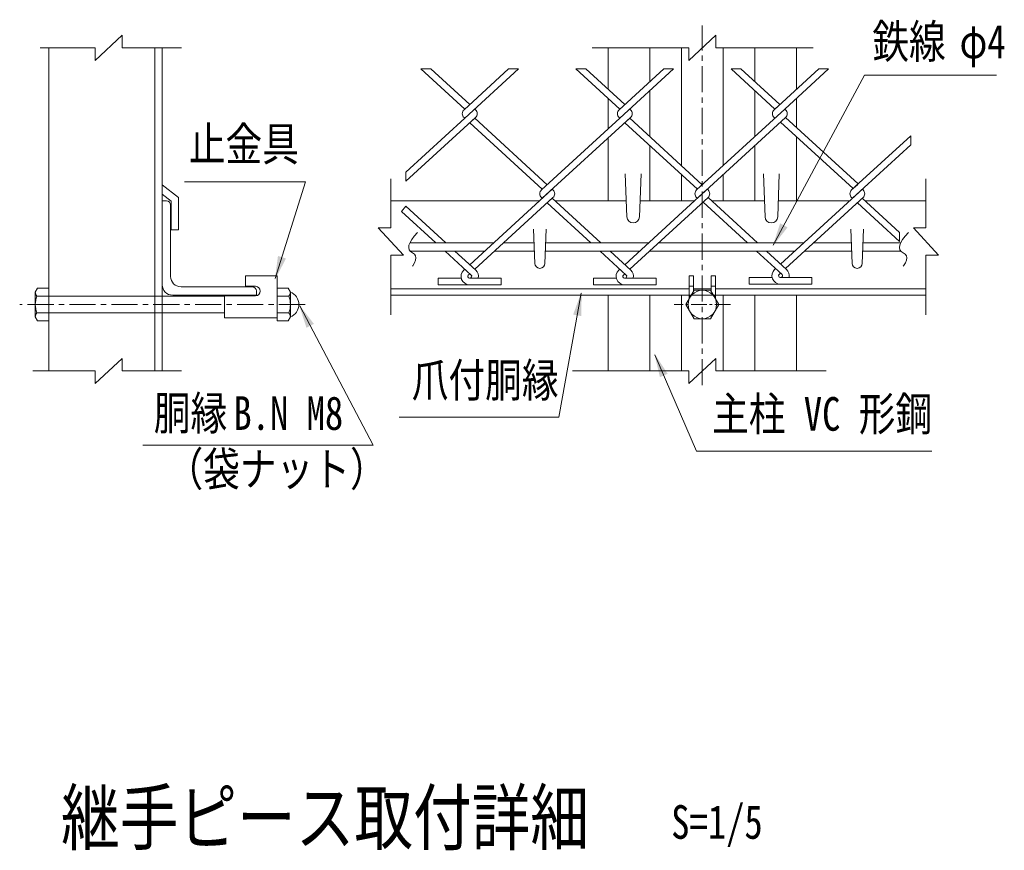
# Model space of a CAD drawing. Units: millimetres, scale not verified, with parts at other scales. Extents: x -4455 to 4455, y -3150 to 3150.
# Drawn here: x 1589 to 2999, y -899 to 292 of the extents above; entities that cross this region are included whole.
import ezdxf
from ezdxf.enums import TextEntityAlignment as Align

# ---------------------------------------------------------------- set-up
doc = ezdxf.new("R2010")
doc.units = ezdxf.units.MM
doc.header["$LTSCALE"] = 30
for name, pattern in [('DASHED', [7.5, 6, -1.5]), ('USER1', [2, 1.25, -0.25, 0.25, -0.25]), ('USER2', [1.125, 0.75, -0.125, 0.125, -0.125])]:
    doc.linetypes.add(name, pattern=pattern)
for name, color, linetype, lineweight in [('0-0_D-STR-TXT', 3, 'Continuous', 13), ('0-1_D-STR2', 2, 'Continuous', 13), ('0-2_D-STR-DIM', 4, 'Continuous', 13), ('0-3_D-BMK', 2, 'USER2', 13), ('0-4_D-STR1', 1, 'Continuous', 18), ('0-5_D-STR3', 3, 'Continuous', 13), ('0-B_7詳細', 3, 'Continuous', 18), ('0-C_5寸法', 3, 'Continuous', 18)]:
    doc.layers.add(name, color=color, linetype=linetype, lineweight=lineweight)
doc.layers.add('0-8_D-TTL-TXT', color=7, linetype='Continuous')
doc.styles.add('ＭＳ ゴシック', font='')
doc.styles.get('ＭＳ ゴシック').set_extended_font_data('MS Gothic')

msp = doc.modelspace()

# ---------------------------------------------------------------- linework, layer by layer
at = {"layer": '0-0_D-STR-TXT'}
for points in [[(2987.77, 212.06), (2798.69, 212.06), (2668.06, -31.62)], [(1824.8, 59.33), (1998.38, 59.33), (1954.9, -79.64)], [(1765.27, -318.15), (2094.87, -318.15), (1989.88, -118.71)], [(2894.98, -327.01), (2558.01, -327.01), (2498.58, -188.78)]]:
    msp.add_lwpolyline(points, dxfattribs=at)
for points in [[(2666.97, -33.65), (2677.99, -0.41), (2688.55, -6.07)], [(1954.21, -81.84), (1958.79, -47.12), (1970.23, -50.7)], [(1988.81, -116.67), (2010.19, -144.41), (1999.58, -149.99)], [(2497.67, -186.67), (2516.8, -215.99), (2505.79, -220.73)]]:
    msp.add_solid(points, dxfattribs=at)
at = {"layer": '0-1_D-STR2', "color": 3}
for p, q in [((2226.3, 163.29), (2163.5, 220.83)), ((2177.71, 220.83), (2163.5, 220.83)), ((2233.41, 169.8), (2177.71, 220.83)), ((2289.1, 220.83), (2225.23, 162.31)), ((2303.31, 220.83), (2226.3, 150.27)), ((2303.31, 220.83), (2289.1, 220.83)), ((2448.33, 163.29), (2385.53, 220.83)), ((2399.74, 220.83), (2385.53, 220.83)), ((2455.43, 169.8), (2399.74, 220.83)), ((2511.13, 220.83), (2447.26, 162.31)), ((2525.34, 220.83), (2448.33, 150.27)), ((2525.34, 220.83), (2511.13, 220.83)), ((2670.36, 163.29), (2607.56, 220.83)), ((2621.77, 220.83), (2607.56, 220.83)), ((2677.46, 169.8), (2621.77, 220.83)), ((2733.15, 220.83), (2669.29, 162.31)), ((2747.36, 220.83), (2684.57, 163.29)), ((2747.36, 220.83), (2733.15, 220.83)), ((2677.46, 169.8), (2669.29, 162.31)), ((2241.58, 162.31), (2240.51, 163.29)), ((2684.57, 163.29), (2558.27, 47.56)), ((2685.64, 162.31), (2684.57, 163.29)), ((2685.64, 162.31), (2684.57, 163.29)), ((2241.58, 151.25), (2141.95, 59.96)), ((2226.3, 150.27), (2141.95, 72.98)), ((2226.3, 150.27), (2225.23, 151.25)), ((2226.3, 150.27), (2225.23, 151.25)), ((2241.58, 151.25), (2233.41, 143.76)), ((2337.31, 48.54), (2233.41, 143.76)), ((2344.42, 55.05), (2240.51, 150.27)), ((2448.33, 150.27), (2336.24, 47.56)), ((2463.61, 151.25), (2337.31, 35.52)), ((2559.34, 48.54), (2455.43, 143.76)), ((2566.45, 55.05), (2462.54, 150.27)), ((2685.64, 151.25), (2559.34, 35.52)), ((2670.36, 150.27), (2669.29, 151.25)), ((2670.36, 150.27), (2669.29, 151.25)), ((2782.44, 49.52), (2678.53, 144.74)), ((2789.55, 56.03), (2685.64, 151.25)), ((2864.94, 125.12), (2780.3, 47.56)), ((2864.94, 112.1), (2864.94, 125.12)), ((2864.94, 112.1), (2781.37, 35.52)), ((2141.95, 72.98), (2141.95, 59.96)), ((2351.52, 48.54), (2233.41, -59.69)), ((2352.59, 47.56), (2351.52, 48.54)), ((2573.55, 48.54), (2455.43, -59.69)), ((2796.65, 49.52), (2678.53, -58.71)), ((2788.48, 55.05), (2780.3, 47.56)), ((2796.65, 47.56), (2795.58, 48.54)), ((2796.65, 47.56), (2795.58, 48.54)), ((2352.59, 36.5), (2240.51, -66.2)), ((2337.31, 35.52), (2336.24, 36.5)), ((2337.31, 35.52), (2336.24, 36.5)), ((2352.59, 36.5), (2344.42, 29.01)), ((2406.99, -28.32), (2344.42, 29.01)), ((2421.2, -28.32), (2351.52, 35.52)), ((2574.62, 36.5), (2462.54, -66.2)), ((2559.34, 35.52), (2558.27, 36.5)), ((2559.34, 35.52), (2558.27, 36.5)), ((2631.16, -28.32), (2567.52, 29.99)), ((2645.37, -28.32), (2574.62, 36.5)), ((2797.72, 37.48), (2685.64, -65.22)), ((2781.37, 35.52), (2780.3, 36.5)), ((2781.37, 35.52), (2780.3, 36.5)), ((2848.82, -26.28), (2788.48, 29.01)), ((2848.82, -13.26), (2795.58, 35.52)), ((2184.96, -28.32), (2135.85, 16.68)), ((2848.82, -26.28), (2848.82, -13.26)), ((2235.46, -74.6), (2198.05, -40.32)), ((2241.95, -67.52), (2212.26, -40.32)), ((2457.49, -74.6), (2420.08, -40.32)), ((2463.98, -67.52), (2434.29, -40.32)), ((2680.59, -73.62), (2644.25, -40.32)), ((2687.08, -66.54), (2658.46, -40.32)), ((2448.33, -66.2), (2446.89, -67.52)), ((2671.43, -65.22), (2669.99, -66.54)), ((2188.41, -88.37), (2188.41, -78.77)), ((2221.21, -78.77), (2188.41, -78.77)), ((2233.41, -72.71), (2231.35, -74.6)), ((2232.97, -78.77), (2278.41, -78.77)), ((2233.84, -78.77), (2232.97, -78.77)), ((2233.41, -72.71), (2235.46, -74.6)), ((2278.41, -88.37), (2278.41, -78.77)), ((2443.24, -78.77), (2410.43, -78.77)), ((2410.43, -88.37), (2410.43, -78.77)), ((2455.43, -72.71), (2453.38, -74.6)), ((2455, -78.77), (2500.43, -78.77)), ((2455.87, -78.77), (2455, -78.77)), ((2500.43, -88.37), (2500.43, -78.77)), ((2633.53, -87.39), (2633.53, -77.79)), ((2666.34, -77.79), (2633.53, -77.79)), ((2678.53, -71.73), (2676.48, -73.62)), ((2678.1, -77.79), (2723.53, -77.79)), ((2678.97, -77.79), (2678.1, -77.79)), ((2723.53, -87.39), (2723.53, -77.79)), ((2233.84, -88.37), (2188.41, -88.37)), ((2232.97, -88.37), (2278.41, -88.37)), ((2455.87, -88.37), (2410.43, -88.37)), ((2455, -88.37), (2500.43, -88.37)), ((2678.97, -87.39), (2633.53, -87.39)), ((2678.1, -87.39), (2723.53, -87.39))]:
    msp.add_line(p, q, dxfattribs=at)
at = {"layer": '0-1_D-STR2', "color": 7, "lineweight": 9}
for p, q in [((2574.62, 47.56), (2573.55, 48.54)), ((2226.3, -66.2), (2224.86, -67.52)), ((2240.51, -66.2), (2241.95, -67.52))]:
    msp.add_line(p, q, dxfattribs=at)
at = {"layer": '0-1_D-STR2', "color": 3}
msp.add_lwpolyline([(2199.17, -28.32), (2141.95, 24.11), (2135.85, 16.68)], dxfattribs=at)
for centre, radius, start, end in [((2230.3, 156.78), 7.5, 132.5, 227.5), ((2236.51, 156.78), 7.5, 312.5, 47.5), ((2458.54, 156.78), 7.5, 312.5, 47.5), ((2674.35, 156.78), 7.5, 132.5, 227.5), ((2680.57, 156.78), 7.5, 312.5, 47.5), ((2341.31, 42.03), 7.5, 132.5, 227.5), ((2347.53, 42.03), 7.5, 312.5, 47.5), ((2563.34, 42.03), 7.5, 132.5, 227.5), ((2569.56, 42.03), 7.5, 312.5, 47.5), ((2785.37, 42.03), 7.5, 132.5, 227.5), ((2791.58, 42.03), 7.5, 312.5, 47.5), ((2232.97, -76.37), 12, 132.5, 270), ((2233.84, -76.37), 12, 348.46304, 47.5), ((2455, -76.37), 12, 132.5, 270), ((2455.87, -76.37), 12, 348.46304, 47.5), ((2678.1, -75.39), 12, 132.5, 270), ((2678.97, -75.39), 12, 348.46304, 47.5), ((2232.97, -76.37), 2.4, 132.5, 270), ((2233.84, -76.37), 2.4, 270, 47.5), ((2455, -76.37), 2.4, 132.5, 270), ((2455.87, -76.37), 2.4, 270, 47.5), ((2678.1, -75.39), 2.4, 132.5, 270), ((2678.97, -75.39), 2.4, 270, 47.5)]:
    msp.add_arc(centre, radius, start, end, dxfattribs=at)
at = {"layer": '0-2_D-STR-DIM'}
for p, q in [((1735.55, 269.11), (1696.78, 233.11)), ((1735.55, 251.11), (1735.55, 269.11)), ((2585.83, 251.11), (2585.83, 269.11)), ((1696.78, 251.11), (1618.22, 251.11)), ((1696.78, 251.11), (1696.78, 233.11)), ((1735.55, 251.11), (1820.83, 251.11)), ((2547.06, 251.11), (2408.95, 251.11)), ((2547.06, 251.11), (2547.06, 233.11)), ((2585.83, 251.11), (2725.4, 251.11)), ((2120.38, -6.99), (2120.38, 63.21)), ((2886.78, -6.99), (2886.78, 63.21)), ((2138.38, -45.76), (2102.38, -6.99)), ((2120.38, -6.99), (2102.38, -6.99)), ((2886.78, -6.99), (2868.78, -6.99)), ((2120.38, -45.76), (2138.38, -45.76)), ((2120.38, -45.76), (2120.38, -131.34)), ((2886.78, -45.76), (2886.78, -131.34)), ((1735.55, -193.94), (1696.78, -229.94)), ((1735.55, -211.94), (1735.55, -193.94)), ((2585.83, -193.94), (2547.06, -229.94)), ((2585.83, -211.94), (2585.83, -193.94)), ((1696.78, -211.94), (1607.51, -211.94)), ((1696.78, -211.94), (1696.78, -229.94)), ((1735.55, -211.94), (1820.83, -211.94)), ((2547.06, -211.94), (2380.4, -211.94)), ((2547.06, -211.94), (2547.06, -229.94)), ((2585.83, -211.94), (2743.9, -211.94))]:
    msp.add_line(p, q, dxfattribs=at)
msp.add_lwpolyline([(2886.78, -45.76), (2904.78, -45.76), (2868.78, -6.99)], dxfattribs=at)
at = {"layer": '0-3_D-BMK', "linetype": 'USER1'}
for p, q in [((2566.45, -232.46), (2566.45, 283.38)), ((1997.66, -116.67), (1588.91, -116.67))]:
    msp.add_line(p, q, dxfattribs=at)
at = {"layer": '0-3_D-BMK'}
msp.add_line((2606.74, -116.67), (2526.1, -116.67), dxfattribs=at)
at = {"layer": '0-4_D-STR1'}
for p, q in [((1630.48, 251.11), (1630.48, -211.94)), ((1782.48, -211.94), (1782.48, 251.11)), ((1792.98, -211.94), (1792.98, 251.11)), ((2431.45, 251.11), (2431.45, 191.78)), ((2491.45, 251.11), (2491.45, 202.8)), ((2536.45, 251.11), (2536.45, 82.54)), ((2596.45, 251.11), (2596.45, 82.54)), ((2641.45, 251.11), (2641.45, 202.8)), ((2701.45, 251.11), (2701.45, 191.78)), ((2491.45, 189.78), (2491.45, 123.78)), ((2641.45, 189.78), (2641.45, 123.78)), ((2431.45, 178.76), (2431.45, 134.8)), ((2701.45, 178.76), (2701.45, 136.76)), ((2431.45, 121.78), (2431.45, 31.68)), ((2701.45, 123.74), (2701.45, 31.68)), ((2491.45, 110.76), (2491.45, 31.68)), ((2641.45, 110.76), (2641.45, 31.68)), ((2456.2, 70.68), (2458.45, 9.18)), ((2478.7, 70.68), (2476.45, 9.18)), ((2654.2, 70.68), (2656.45, 9.18)), ((2676.7, 70.68), (2674.45, 9.18)), ((2536.45, 69.52), (2536.45, 31.68)), ((2596.45, 69.52), (2596.45, 31.68)), ((1792.98, 54.74), (1816.34, 36.69)), ((1792.98, 41.47), (1805.84, 31.53)), ((1792.98, 31.68), (1792.98, -88.32)), ((1792.98, 31.68), (1798.98, 31.68)), ((1805.84, -9.47), (1805.84, 31.53)), ((1816.34, -9.47), (1816.34, 36.69)), ((2120.38, 31.68), (2333.12, 31.68)), ((2355.72, 31.68), (2457.62, 31.68)), ((2477.27, 31.68), (2555.15, 31.68)), ((2579.89, 31.68), (2655.62, 31.68)), ((2675.27, 31.68), (2777.18, 31.68)), ((2799.77, 31.68), (2886.78, 31.68)), ((1804.98, 25.68), (1804.98, -76.32)), ((1816.34, -9.47), (1805.84, -9.47)), ((2324.87, -8.49), (2326.67, -57.69)), ((2342.87, -8.49), (2341.07, -57.69)), ((2779.17, -8.49), (2780.97, -57.69)), ((2797.17, -8.49), (2795.37, -57.69)), ((1819.98, -91.32), (1921.98, -91.32)), ((1927.98, -103.32), (1927.98, -97.32)), ((2120.38, -94.32), (2547.7, -94.32)), ((2553.7, -94.32), (2579.2, -94.32)), ((2585.2, -94.32), (2886.78, -94.32)), ((1807.98, -103.32), (1927.98, -103.32)), ((2120.38, -103.32), (2547.7, -103.32)), ((2701.45, -103.32), (2431.45, -103.32)), ((2431.45, -103.32), (2431.45, -211.94)), ((2491.45, -103.32), (2491.45, -211.94)), ((2536.45, -103.32), (2536.45, -211.94)), ((2585.2, -103.32), (2886.78, -103.32)), ((2596.45, -103.32), (2596.45, -211.94)), ((2641.45, -103.32), (2641.45, -211.94)), ((2701.45, -103.32), (2701.45, -211.94))]:
    msp.add_line(p, q, dxfattribs=at)
for centre, radius, start, end in [((1798.98, 25.68), 6, 0, 90), ((2467.45, 9.18), 9, 180, 0), ((2665.45, 9.18), 9, 180, 0), ((2333.87, -57.69), 7.2, 180, 0), ((2788.17, -57.69), 7.2, 180, 0), ((1819.98, -76.32), 15, 180, 270), ((1807.98, -88.32), 15, 180, 270), ((1921.98, -97.32), 6, 0, 90)]:
    msp.add_arc(centre, radius, start, end, dxfattribs=at)
at = {"layer": '0-5_D-STR3'}
for p, q in [((1912.41, -90.63), (1912.41, -75.63)), ((1912.41, -75.63), (1957.41, -75.63)), ((1957.41, -135.63), (1957.41, -75.63)), ((2547.7, -108.41), (2547.7, -75.63)), ((2553.7, -75.63), (2547.7, -75.63)), ((2553.7, -98.02), (2553.7, -75.63)), ((2585.2, -108.41), (2585.2, -75.63)), ((1611.28, -98.91), (1614.61, -93.15)), ((1614.61, -93.15), (1630.48, -93.15)), ((1630.48, -93.15), (1630.48, -140.19)), ((1912.41, -90.63), (1926.66, -90.63)), ((1957.41, -93.15), (1957.41, -140.19)), ((1973.28, -93.15), (1957.41, -93.15)), ((1976.61, -98.91), (1973.28, -93.15)), ((2553.7, -90.63), (2547.7, -90.63)), ((2579.2, -90.63), (2585.2, -90.63)), ((1611.28, -98.91), (1611.28, -134.43)), ((1613.34, -104.67), (1630.48, -104.67)), ((1792.98, -104.67), (1882.41, -104.67)), ((1882.41, -104.13), (1926.66, -104.13)), ((1882.41, -135.63), (1882.41, -104.13)), ((1974.55, -104.67), (1957.41, -104.67)), ((1976.61, -98.91), (1976.61, -134.43)), ((2550.17, -104.13), (2547.7, -104.13)), ((2550.64, -103.32), (2582.26, -103.32)), ((2582.73, -104.13), (2585.2, -104.13)), ((1611.28, -134.43), (1614.61, -140.19)), ((1613.34, -128.67), (1630.48, -128.67)), ((1614.61, -140.19), (1630.48, -140.19)), ((1792.98, -128.67), (1882.41, -128.67)), ((1882.41, -135.63), (1957.41, -135.63)), ((1974.55, -128.67), (1957.41, -128.67)), ((1973.28, -140.19), (1957.41, -140.19)), ((1976.61, -134.43), (1973.28, -140.19))]:
    msp.add_line(p, q, dxfattribs=at)
at = {"layer": '0-5_D-STR3', "color": 1, "linetype": 'DASHED'}
for p, q in [((1630.48, -104.67), (1792.98, -104.67)), ((1630.48, -128.67), (1792.98, -128.67))]:
    msp.add_line(p, q, dxfattribs=at)
at = {"layer": '0-5_D-STR3'}
msp.add_lwpolyline([(2579.2, -98.02), (2579.2, -75.63), (2585.2, -75.63)], dxfattribs=at)
msp.add_lwpolyline([(2542.93, -116.67), (2554.69, -137.04), (2578.21, -137.04), (2589.97, -116.67), (2578.21, -96.3), (2554.69, -96.3)], close=True, dxfattribs=at)
msp.add_circle((2566.45, -116.67), 20.4, dxfattribs=at)
for centre, radius, start, end in [((1926.66, -97.38), 6.75, 270, 90), ((1620.37, -98.91), 9.09, 180, 219.3382), ((1647.28, -116.67), 36, 160.52878, 199.47122), ((1967.52, -98.91), 9.09, 320.6618, 0), ((1940.61, -116.67), 36, 340.52878, 19.47122), ((1969.79, -116.67), 19.02, 291.00774, 68.99226), ((1620.37, -134.43), 9.09, 140.6618, 180), ((1967.52, -134.43), 9.09, 0, 39.3382)]:
    msp.add_arc(centre, radius, start, end, dxfattribs=at)
at = {"layer": '0-B_7詳細', "color": 4}
msp.add_line((2585.83, 269.11), (2547.06, 233.11), dxfattribs=at)
at = {"layer": '0-B_7詳細'}
for p, q in [((2463.61, 162.31), (2462.54, 163.29)), ((2448.33, 150.27), (2447.26, 151.25)), ((2448.33, 150.27), (2447.26, 151.25)), ((2463.61, 151.25), (2455.43, 143.76))]:
    msp.add_line(p, q, dxfattribs=at)
at = {"layer": '0-B_7詳細', "color": 7, "lineweight": 9}
for p, q in [((2147.69, -28.32), (2267.64, -28.32)), ((2148.23, -40.32), (2254.55, -40.32)), ((2268.76, -40.32), (2326.03, -40.32)), ((2281.85, -28.32), (2325.6, -28.32)), ((2341.71, -40.32), (2476.57, -40.32)), ((2342.14, -28.32), (2489.67, -28.32)), ((2490.78, -40.32), (2698.6, -40.32)), ((2503.88, -28.32), (2711.7, -28.32)), ((2712.81, -40.32), (2780.33, -40.32)), ((2725.91, -28.32), (2779.9, -28.32)), ((2796.01, -40.32), (2851.07, -40.32)), ((2796.44, -28.32), (2850.53, -28.32))]:
    msp.add_line(p, q, dxfattribs=at)
at = {"layer": '0-B_7詳細', "color": 4}
for points in [[(2151.43, -61.59), (2151.74, -61.21), (2154.4, -57.01), (2155.97, -53.25), (2156.44, -49.93), (2155.81, -47.06), (2154.09, -44.63), (2151.27, -42.64), (2148.45, -40.63), (2146.69, -38.15), (2146.01, -35.19), (2146.4, -31.76), (2147.87, -27.85), (2150.41, -23.47), (2154.03, -18.61), (2158.71, -13.28)], [(2854.26, -61.59), (2854.58, -61.21), (2857.24, -57.01), (2858.8, -53.25), (2859.27, -49.93), (2858.65, -47.06), (2856.93, -44.63), (2854.11, -42.64), (2851.28, -40.63), (2849.53, -38.15), (2848.85, -35.19), (2849.24, -31.76), (2850.71, -27.85), (2853.25, -23.47), (2856.86, -18.61), (2861.55, -13.28)]]:
    msp.add_lwpolyline(points, dxfattribs=at)
at = {"layer": '0-B_7詳細'}
msp.add_arc((2452.33, 156.78), 7.5, 132.5, 227.5, dxfattribs=at)
at = {"layer": '0-C_5寸法'}
msp.add_lwpolyline([(2132.13, -278.08), (2360.89, -278.08), (2393.16, -100.52)], dxfattribs=at)
msp.add_solid([(2393.57, -98.26), (2393.29, -133.27), (2381.5, -131.13)], dxfattribs=at)

# ---------------------------------------------------------------- texts
at = {"layer": '0-0_D-STR-TXT', "style": 'ＭＳ ゴシック', "width": 0.8}
for s, p in [('鉄線', (2809.9, 221.8)), ('φ4', (2934.82, 221.8)), ('止金具', (1831.02, 74.8)), ('胴縁', (1780.96, -310.77)), ('B.N M8', (1894.94, -310.77)), ('主柱 VC 形鋼', (2580.43, -311.99)), ('（袋ナット）', (1799.14, -391.02))]:
    msp.add_text(s, height=48.17, dxfattribs=at).set_placement(p, align=Align.BOTTOM_LEFT)
at = {"layer": '0-8_D-TTL-TXT', "style": 'ＭＳ ゴシック', "width": 0.8}
msp.add_text('継手ピース取付詳細', height=76.98, dxfattribs=at).set_placement((1648.16, -913.37), align=Align.BOTTOM_LEFT)
at = {"layer": '0-8_D-TTL-TXT', "color": 3, "style": 'ＭＳ ゴシック', "width": 0.8}
msp.add_text('S=1/5', height=48.17, dxfattribs=at).set_placement((2521.91, -896.82), align=Align.BOTTOM_LEFT)
at = {"layer": '0-C_5寸法', "style": 'ＭＳ ゴシック', "width": 0.8}
msp.add_text('爪付胴縁', height=48.17, dxfattribs=at).set_placement((2150.36, -263.58), align=Align.BOTTOM_LEFT)

doc.saveas('drawing.dxf')
